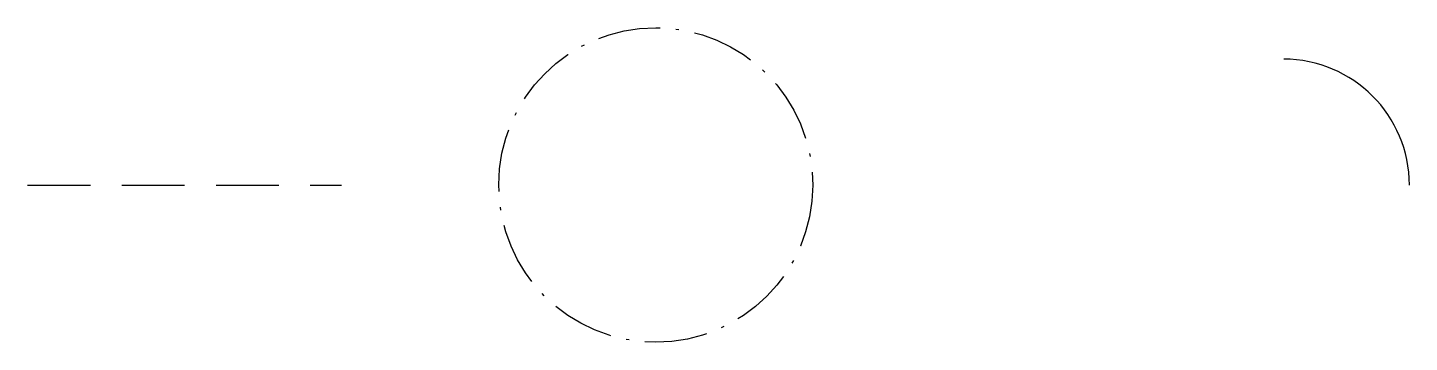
# Model space of a CAD drawing. Extents: x 0 to 44, y -5 to 5.
import ezdxf

# ---------------------------------------------------------------- set-up
doc = ezdxf.new("R2010")
doc.units = 0
doc.header["$LTSCALE"] = 2
doc.linetypes.add('DASHDOT', pattern=[1.5, 1, -0.25, 0, -0.25])
doc.linetypes.add('DASHED', pattern=[1.5, 1, -0.5])
for name, color, linetype in [('CONT_LAYER', 7, 'CONTINUOUS'), ('DASHDOT', 7, 'DASHDOT'), ('DASHED', 7, 'DASHED')]:
    doc.layers.add(name, color=color, linetype=linetype)

msp = doc.modelspace()

# ---------------------------------------------------------------- linework, layer by layer
at = {"layer": 'CONT_LAYER'}
msp.add_arc((40, 0), 4, 0, 90, dxfattribs=at)
at = {"layer": 'DASHDOT'}
msp.add_circle((20, 0), 5, dxfattribs=at)
at = {"layer": 'DASHED'}
msp.add_line((0, 0), (10, 0), dxfattribs=at)

doc.saveas('drawing.dxf')
